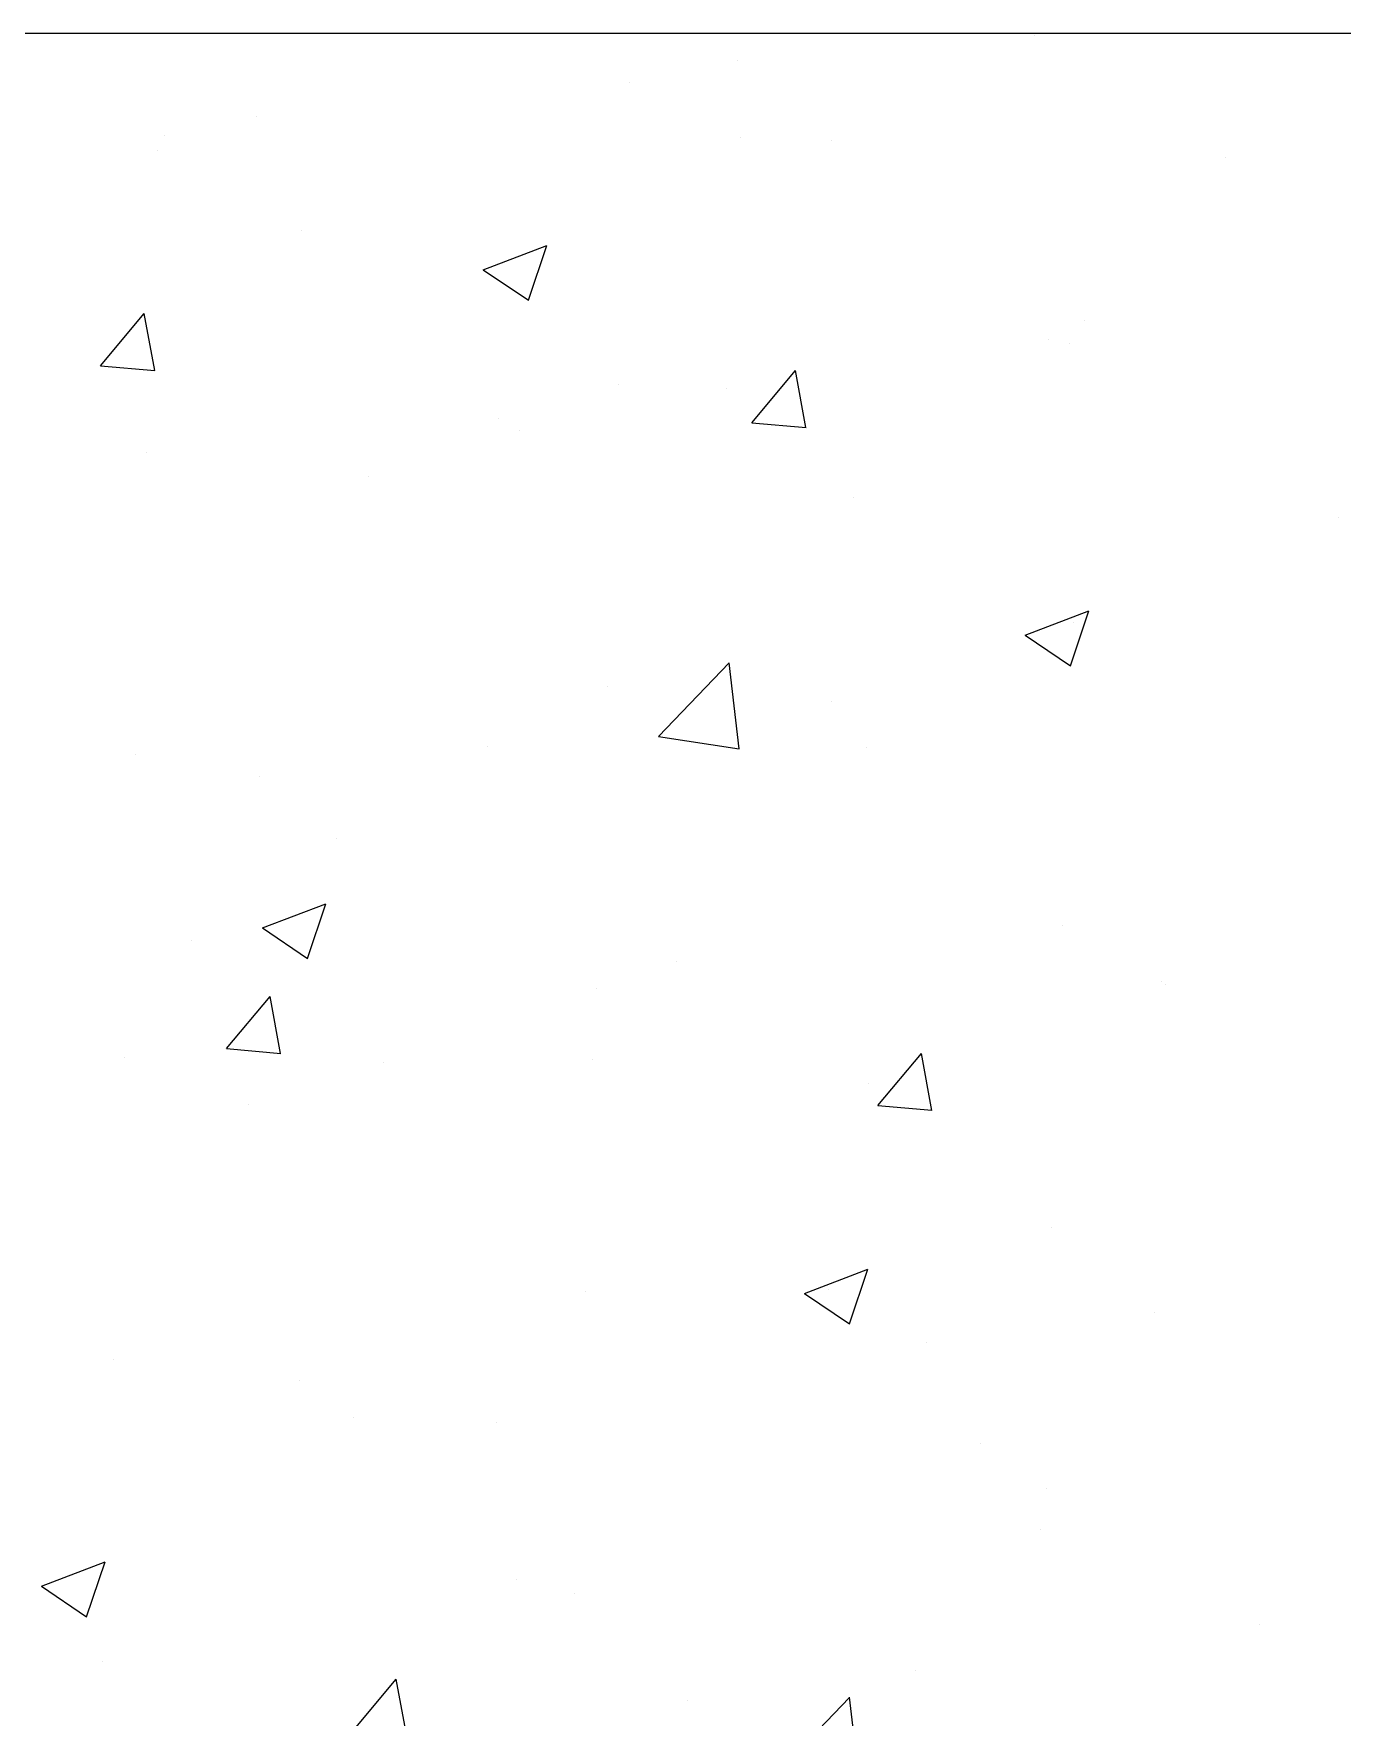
# Model space of a CAD drawing. Header units: millimetres. Extents: x 331487 to 517269, y 198509 to 399936.
# Drawn here: x 394407.7 to 394551.8, y 379658.6 to 379844 of the extents above; entities that cross this region are included whole.
import ezdxf

# ---------------------------------------------------------------- set-up
doc = ezdxf.new("R2010")
doc.units = ezdxf.units.MM
doc.header["$MEASUREMENT"] = 0
doc.layers.add('COLUMN', color=6, linetype='Continuous')

msp = doc.modelspace()

# ---------------------------------------------------------------- linework, layer by layer
at = {"layer": 'COLUMN'}
msp.add_line((394590.13, 379844.03), (393590.13, 379844.03), dxfattribs=at)
at = {"layer": 'COLUMN', "color": 2, "linetype": 'Continuous'}
for p, q in [((394517.89, 379843.79), (394517.89, 379843.79)), ((394485.23, 379841.07), (394485.23, 379841.07)), ((394473.31, 379838.66), (394473.31, 379838.66)), ((394432.21, 379834.86), (394432.21, 379834.86)), ((394422.07, 379832.76), (394422.07, 379832.76)), ((394485.59, 379832.61), (394485.59, 379832.61)), ((394495.56, 379832.31), (394495.56, 379832.31)), ((394421.37, 379831.16), (394421.37, 379831.16)), ((394538.98, 379830.35), (394538.98, 379830.35)), ((394437.24, 379822.3), (394437.24, 379822.3)), ((394457.23, 379818.02), (394464.23, 379820.71)), ((394462.2, 379814.67), (394464.23, 379820.71)), ((394457.23, 379818.02), (394462.21, 379814.67)), ((394415.06, 379807.45), (394419.88, 379813.19)), ((394421.04, 379806.92), (394419.88, 379813.19)), ((394523.43, 379812.41), (394523.43, 379812.41)), ((394519.52, 379810.36), (394519.52, 379810.36)), ((394521.83, 379809.91), (394521.83, 379809.91)), ((394415.06, 379807.45), (394421.04, 379806.92)), ((394486.79, 379801.17), (394491.61, 379806.92)), ((394492.76, 379800.64), (394491.61, 379806.91)), ((394472.09, 379805.37), (394472.09, 379805.37)), ((394483.96, 379804.93), (394483.96, 379804.93)), ((394458.92, 379801.63), (394458.92, 379801.63)), ((394461.2, 379800.35), (394461.2, 379800.35)), ((394486.79, 379801.17), (394492.77, 379800.65)), ((394420.15, 379797.87), (394420.15, 379797.87)), ((394444.61, 379795.21), (394444.61, 379795.21)), ((394498, 379792.96), (394498, 379792.96)), ((394551.38, 379790.7), (394551.38, 379790.7)), ((394516.92, 379777.76), (394523.93, 379780.45)), ((394521.89, 379774.4), (394523.92, 379780.45)), ((394522.22, 379779.12), (394522.22, 379779.12)), ((394516.92, 379777.76), (394521.9, 379774.4)), ((394476.52, 379766.61), (394484.3, 379774.73)), ((394485.41, 379765.24), (394484.31, 379774.73)), ((394470.87, 379772.08), (394470.87, 379772.08)), ((394495.52, 379770.47), (394495.52, 379770.47)), ((394457.65, 379765.48), (394457.65, 379765.48)), ((394476.52, 379766.61), (394485.41, 379765.24)), ((394499.39, 379765.35), (394499.39, 379765.35)), ((394418.94, 379764.58), (394418.94, 379764.58)), ((394432.61, 379762.19), (394432.61, 379762.19)), ((394441.07, 379755.34), (394441.07, 379755.34)), ((394432.9, 379745.51), (394439.9, 379748.19)), ((394437.87, 379742.15), (394439.9, 379748.19)), ((394432.9, 379745.51), (394437.88, 379742.15)), ((394521, 379745.83), (394521, 379745.83)), ((394425.14, 379744.11), (394425.14, 379744.11)), ((394478.52, 379741.86), (394478.52, 379741.86)), ((394531.9, 379739.6), (394531.9, 379739.6)), ((394532.37, 379739.34), (394532.37, 379739.34)), ((394428.94, 379732.23), (394433.76, 379737.97)), ((394434.91, 379731.7), (394433.76, 379737.97)), ((394469.66, 379738.79), (394469.66, 379738.79)), ((394428.94, 379732.23), (394434.92, 379731.7)), ((394500.66, 379725.95), (394505.48, 379731.7)), ((394506.64, 379725.42), (394505.48, 379731.69)), ((394417.72, 379731.29), (394417.72, 379731.29)), ((394446.22, 379730.68), (394446.22, 379730.68)), ((394469.21, 379731.03), (394469.21, 379731.03)), ((394499.61, 379728.42), (394499.61, 379728.42)), ((394431.34, 379726.04), (394431.34, 379726.04)), ((394500.66, 379725.95), (394506.64, 379725.43)), ((394519.79, 379712.54), (394519.79, 379712.54)), ((394492.59, 379705.24), (394499.59, 379707.93)), ((394497.56, 379701.89), (394499.59, 379707.93)), ((394495.26, 379705.68), (394495.26, 379705.68)), ((394468.44, 379705.5), (394468.44, 379705.5)), ((394492.59, 379705.24), (394497.57, 379701.89)), ((394531.1, 379703.2), (394531.1, 379703.2)), ((394506.06, 379699.9), (394506.06, 379699.9)), ((394416.5, 379698), (394416.5, 379698)), ((394436.94, 379695.67), (394436.94, 379695.67)), ((394442.91, 379691.59), (394442.91, 379691.59)), ((394458.63, 379691.02), (394458.63, 379691.02)), ((394512.01, 379688.77), (394512.01, 379688.77)), ((394519.22, 379683.73), (394519.22, 379683.73)), ((394518.57, 379679.25), (394518.57, 379679.25)), ((394408.57, 379672.99), (394415.57, 379675.68)), ((394413.54, 379669.64), (394415.57, 379675.68)), ((394408.57, 379672.99), (394413.54, 379669.64)), ((394460.9, 379673.72), (394460.9, 379673.72)), ((394467.23, 379672.21), (394467.23, 379672.21)), ((394542.66, 379668.74), (394542.66, 379668.74)), ((394415.29, 379664.71), (394415.29, 379664.71)), ((394504.79, 379663.76), (394504.79, 379663.76)), ((394442.81, 379657.01), (394447.63, 379662.75)), ((394448.79, 379656.48), (394447.63, 379662.75)), ((394479.76, 379660.46), (394479.76, 379660.46)), ((394489.77, 379652.65), (394497.56, 379660.76)), ((394498.67, 379651.27), (394497.57, 379660.77))]:
    msp.add_line(p, q, dxfattribs=at)

doc.saveas('drawing.dxf')
